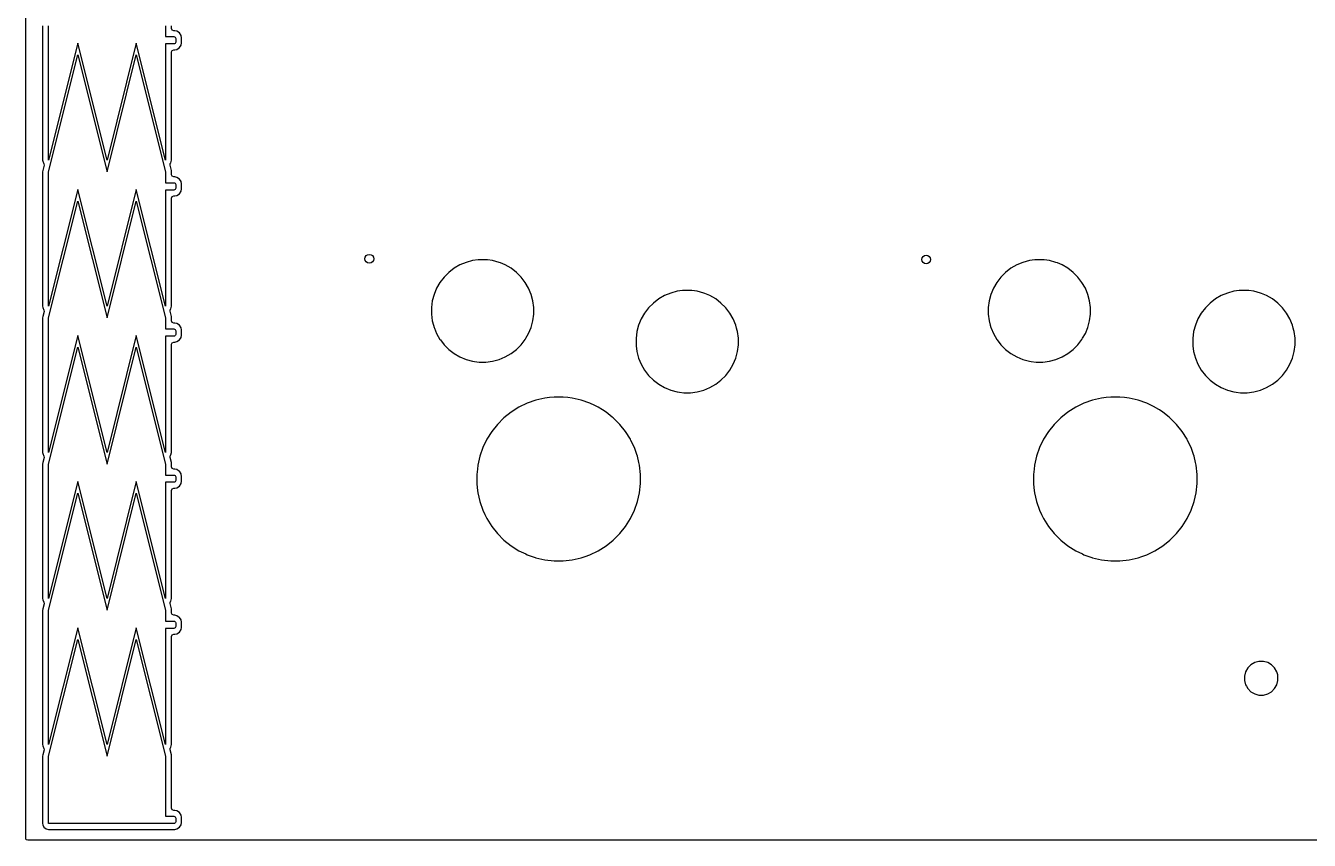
# Model space of a CAD drawing. Extents: x 56.4 to 146.8, y -127.5 to -60.9.
# Drawn here: x 56.36 to 100.28, y -121.26 to -93.39 of the extents above; entities that cross this region are included whole.
import ezdxf

# ---------------------------------------------------------------- set-up
doc = ezdxf.new("R2010")
doc.units = 0
doc.layers.add('BLACK', color=7, linetype='CONTINUOUS')

msp = doc.modelspace()

# ---------------------------------------------------------------- linework, layer by layer
at = {"layer": 'BLACK', "linetype": 'CONTINUOUS'}
for p, q in [((56.359969, -121.190969), (56.359969, -61.589969)), ((56.939469, -93.389969), (56.939469, -93.389974)), ((56.939469, -93.389974), (56.939469, -97.989971)), ((57.144969, -97.989969), (57.144969, -93.389969)), ((61.144969, -93.389969), (61.144969, -93.764969)), ((61.350469, -93.389977), (61.350469, -93.389969)), ((61.350469, -93.490469), (61.350469, -93.389977)), ((61.372143, -93.542795), (61.350469, -93.490469)), ((61.424469, -93.564469), (61.372143, -93.542795)), ((58.144969, -93.989969), (57.144969, -97.989969)), ((59.144969, -97.989969), (58.144969, -93.989969)), ((60.144969, -93.989969), (59.144969, -97.989969)), ((61.144969, -97.989969), (60.144969, -93.989969)), ((61.144969, -93.764969), (61.432469, -93.764969)), ((61.458368, -93.564469), (61.424469, -93.564469)), ((61.432469, -93.764969), (61.456387, -93.769727)), ((61.456387, -93.769727), (61.476663, -93.783275)), ((61.45837, -93.564469), (61.458368, -93.564469)), ((61.535086, -93.579729), (61.45837, -93.564469)), ((61.476663, -93.783275), (61.490211, -93.803551)), ((61.490211, -93.976387), (61.476663, -93.996663)), ((61.490211, -93.803551), (61.494969, -93.827469)), ((61.494969, -93.952469), (61.490211, -93.976387)), ((61.494969, -93.827469), (61.494969, -93.952469)), ((61.622081, -93.637857), (61.535086, -93.579729)), ((61.680209, -93.724852), (61.622081, -93.637857)), ((61.695468, -93.801569), (61.680209, -93.724852)), ((61.680209, -94.055086), (61.695469, -93.97837)), ((61.695469, -93.97837), (61.695468, -93.801569)), ((57.144969, -98.389969), (58.144969, -94.389969)), ((58.144969, -94.389969), (59.144969, -98.389969)), ((59.144969, -98.389969), (60.144969, -94.389969)), ((60.144969, -94.389969), (61.144969, -98.389969)), ((61.432469, -94.014969), (61.144969, -94.014969)), ((61.144969, -94.014969), (61.144969, -97.989969)), ((61.350469, -94.289468), (61.372143, -94.237142)), ((61.350469, -97.989969), (61.350469, -94.289468)), ((61.372143, -94.237142), (61.424469, -94.215468)), ((61.424469, -94.215468), (61.458368, -94.215468)), ((61.456387, -94.010211), (61.432469, -94.014969)), ((61.476663, -93.996663), (61.456387, -94.010211)), ((61.458368, -94.215468), (61.458369, -94.215468)), ((61.458369, -94.215468), (61.535086, -94.200209)), ((61.535086, -94.200209), (61.622081, -94.142081)), ((61.622081, -94.142081), (61.680209, -94.055086)), ((56.939469, -97.989971), (56.943722, -98.031561)), ((56.945604, -98.340134), (56.939469, -98.389969)), ((56.943722, -98.031561), (56.943723, -98.031568)), ((56.943723, -98.031568), (56.984028, -98.119864)), ((56.988501, -98.16854), (56.945604, -98.340132)), ((56.945604, -98.340132), (56.945604, -98.340134)), ((56.984028, -98.119864), (56.988501, -98.16854)), ((61.300135, -98.163337), (61.308472, -98.107318)), ((61.344333, -98.340128), (61.300135, -98.163337)), ((61.308472, -98.107318), (61.314066, -98.099259)), ((61.314066, -98.099259), (61.330118, -98.079132)), ((61.330118, -98.079132), (61.350469, -97.989969)), ((61.350469, -98.389969), (61.344333, -98.340128)), ((56.939469, -98.389969), (56.939469, -98.389974)), ((56.939469, -98.389974), (56.939469, -102.989971)), ((57.144969, -102.989969), (57.144969, -98.389969)), ((61.144969, -98.389969), (61.144969, -98.764969)), ((61.144969, -98.764969), (61.432469, -98.764969)), ((61.350469, -98.389977), (61.350469, -98.389969)), ((61.350469, -98.490469), (61.350469, -98.389977)), ((61.372143, -98.542795), (61.350469, -98.490469)), ((61.424469, -98.564469), (61.372143, -98.542795)), ((61.458368, -98.564469), (61.424469, -98.564469)), ((61.432469, -98.764969), (61.456387, -98.769727)), ((61.456387, -98.769727), (61.476663, -98.783275)), ((61.45837, -98.564469), (61.458368, -98.564469)), ((61.535086, -98.579729), (61.45837, -98.564469)), ((61.476663, -98.783275), (61.490211, -98.803551)), ((61.490211, -98.803551), (61.494969, -98.827469)), ((61.622081, -98.637857), (61.535086, -98.579729)), ((61.680209, -98.724852), (61.622081, -98.637857)), ((61.695468, -98.801569), (61.680209, -98.724852)), ((61.695469, -98.97837), (61.695468, -98.801569)), ((58.144969, -98.989969), (57.144969, -102.989969)), ((59.144969, -102.989969), (58.144969, -98.989969)), ((60.144969, -98.989969), (59.144969, -102.989969)), ((61.144969, -102.989969), (60.144969, -98.989969)), ((61.432469, -99.014969), (61.144969, -99.014969)), ((61.144969, -99.014969), (61.144969, -102.989969)), ((61.350469, -99.289468), (61.372143, -99.237142)), ((61.372143, -99.237142), (61.424469, -99.215468)), ((61.424469, -99.215468), (61.458368, -99.215468)), ((61.456387, -99.010211), (61.432469, -99.014969)), ((61.476663, -98.996663), (61.456387, -99.010211)), ((61.458368, -99.215468), (61.458369, -99.215468)), ((61.458369, -99.215468), (61.535086, -99.200209)), ((61.490211, -98.976387), (61.476663, -98.996663)), ((61.494969, -98.952469), (61.490211, -98.976387)), ((61.494969, -98.827469), (61.494969, -98.952469)), ((61.535086, -99.200209), (61.622081, -99.142081)), ((61.622081, -99.142081), (61.680209, -99.055086)), ((61.680209, -99.055086), (61.695469, -98.97837)), ((57.144969, -103.389969), (58.144969, -99.389969)), ((58.144969, -99.389969), (59.144969, -103.389969)), ((59.144969, -103.389969), (60.144969, -99.389969)), ((60.144969, -99.389969), (61.144969, -103.389969)), ((61.350469, -102.989969), (61.350469, -99.289468)), ((71.65273, -101.42942), (71.431084, -101.48881)), ((71.837293, -101.405122), (71.65273, -101.42942)), ((71.880235, -101.399469), (71.837293, -101.405122)), ((72.109703, -101.399469), (71.880235, -101.399469)), ((72.157119, -101.405711), (72.109703, -101.399469)), ((72.337207, -101.42942), (72.157119, -101.405711)), ((72.558853, -101.48881), (72.337206, -101.42942)), ((72.337206, -101.42942), (72.337207, -101.42942)), ((90.70273, -101.42942), (90.481084, -101.48881)), ((90.887293, -101.405122), (90.70273, -101.42942)), ((90.930235, -101.399469), (90.887293, -101.405122)), ((91.159703, -101.399469), (90.930235, -101.399469)), ((91.207119, -101.405711), (91.159703, -101.399469)), ((91.387207, -101.42942), (91.207119, -101.405711)), ((91.608853, -101.48881), (91.387206, -101.42942)), ((91.387206, -101.42942), (91.387207, -101.42942)), ((70.838303, -101.831054), (70.676054, -101.993303)), ((71.020357, -101.691357), (70.838303, -101.831054)), ((71.219081, -101.576624), (71.020357, -101.691357)), ((71.219083, -101.576623), (71.219081, -101.576624)), ((71.431084, -101.48881), (71.219083, -101.576623)), ((72.558854, -101.48881), (72.558853, -101.48881)), ((72.558856, -101.488811), (72.558854, -101.48881)), ((72.610294, -101.510117), (72.558856, -101.488811)), ((72.770854, -101.576623), (72.610294, -101.510117)), ((72.770856, -101.576624), (72.770854, -101.576623)), ((72.96958, -101.691357), (72.770856, -101.576624)), ((72.969582, -101.691358), (72.96958, -101.691357)), ((73.15163, -101.83105), (72.969581, -101.691358)), ((72.969581, -101.691358), (72.969582, -101.691358)), ((73.313888, -101.993308), (73.15163, -101.83105)), ((89.888303, -101.831054), (89.726054, -101.993303)), ((90.070357, -101.691357), (89.888303, -101.831054)), ((90.269081, -101.576624), (90.070357, -101.691357)), ((90.269083, -101.576623), (90.269081, -101.576624)), ((90.481084, -101.48881), (90.269083, -101.576623)), ((91.608854, -101.48881), (91.608853, -101.48881)), ((91.608856, -101.488811), (91.608854, -101.48881)), ((91.660294, -101.510117), (91.608856, -101.488811)), ((91.820854, -101.576623), (91.660294, -101.510117)), ((91.820856, -101.576624), (91.820854, -101.576623)), ((92.01958, -101.691357), (91.820856, -101.576624)), ((92.019582, -101.691358), (92.01958, -101.691357)), ((92.20163, -101.83105), (92.019581, -101.691358)), ((92.019581, -101.691358), (92.019582, -101.691358)), ((92.363888, -101.993308), (92.20163, -101.83105)), ((70.536357, -102.175357), (70.421624, -102.374081)), ((70.676054, -101.993303), (70.536357, -102.175357)), ((73.45358, -102.175357), (73.313888, -101.993308)), ((73.568313, -102.374081), (73.45358, -102.175357)), ((89.586357, -102.175357), (89.471624, -102.374081)), ((89.726054, -101.993303), (89.586357, -102.175357)), ((92.50358, -102.175357), (92.363888, -101.993308)), ((92.618313, -102.374081), (92.50358, -102.175357)), ((70.33381, -102.586084), (70.27442, -102.80773)), ((70.421623, -102.374083), (70.33381, -102.586084)), ((70.421624, -102.374081), (70.421623, -102.374083)), ((73.656127, -102.586082), (73.568313, -102.374081)), ((73.715517, -102.807731), (73.656127, -102.586082)), ((78.020357, -102.741357), (77.838303, -102.881054)), ((78.219081, -102.626624), (78.020357, -102.741357)), ((78.219083, -102.626623), (78.219081, -102.626624)), ((78.431084, -102.53881), (78.219083, -102.626623)), ((78.65273, -102.47942), (78.431084, -102.53881)), ((78.837293, -102.455122), (78.65273, -102.47942)), ((78.880235, -102.449469), (78.837293, -102.455122)), ((79.109703, -102.449469), (78.880235, -102.449469)), ((79.157119, -102.455711), (79.109703, -102.449469)), ((79.337207, -102.47942), (79.157119, -102.455711)), ((79.558853, -102.53881), (79.337206, -102.47942)), ((79.337206, -102.47942), (79.337207, -102.47942)), ((79.558854, -102.53881), (79.558853, -102.53881)), ((79.558856, -102.538811), (79.558854, -102.53881)), ((79.599021, -102.555448), (79.558856, -102.538811)), ((79.770854, -102.626623), (79.599021, -102.555448)), ((79.770856, -102.626624), (79.770854, -102.626623)), ((79.96958, -102.741357), (79.770856, -102.626624)), ((79.969582, -102.741358), (79.96958, -102.741357)), ((80.15163, -102.88105), (79.969581, -102.741358)), ((79.969581, -102.741358), (79.969582, -102.741358)), ((89.38381, -102.586084), (89.32442, -102.80773)), ((89.471623, -102.374083), (89.38381, -102.586084)), ((89.471624, -102.374081), (89.471623, -102.374083)), ((92.706127, -102.586082), (92.618313, -102.374081)), ((92.765517, -102.807731), (92.706127, -102.586082)), ((97.070357, -102.741357), (96.888303, -102.881054)), ((97.269081, -102.626624), (97.070357, -102.741357)), ((97.269083, -102.626623), (97.269081, -102.626624)), ((97.481084, -102.53881), (97.269083, -102.626623)), ((97.70273, -102.47942), (97.481084, -102.53881)), ((97.887293, -102.455122), (97.70273, -102.47942)), ((97.930235, -102.449469), (97.887293, -102.455122)), ((98.159703, -102.449469), (97.930235, -102.449469)), ((98.207119, -102.455711), (98.159703, -102.449469)), ((98.387207, -102.47942), (98.207119, -102.455711)), ((98.608853, -102.53881), (98.387206, -102.47942)), ((98.387206, -102.47942), (98.387207, -102.47942)), ((98.608854, -102.53881), (98.608853, -102.53881)), ((98.608856, -102.538811), (98.608854, -102.53881)), ((98.649021, -102.555448), (98.608856, -102.538811)), ((98.820854, -102.626623), (98.649021, -102.555448)), ((98.820856, -102.626624), (98.820854, -102.626623)), ((99.01958, -102.741357), (98.820856, -102.626624)), ((99.019582, -102.741358), (99.01958, -102.741357)), ((99.20163, -102.88105), (99.019581, -102.741358)), ((99.019581, -102.741358), (99.019582, -102.741358)), ((56.939469, -102.989971), (56.943722, -103.031561)), ((56.943722, -103.031561), (56.943723, -103.031568)), ((56.943723, -103.031568), (56.984028, -103.119864)), ((56.988501, -103.16854), (56.945604, -103.340132)), ((56.984028, -103.119864), (56.988501, -103.16854)), ((61.300135, -103.163337), (61.308472, -103.107318)), ((61.344333, -103.340128), (61.300135, -103.163337)), ((61.308472, -103.107318), (61.314066, -103.099259)), ((61.314066, -103.099259), (61.330118, -103.079132)), ((61.330118, -103.079132), (61.340137, -103.035236)), ((61.340137, -103.035236), (61.350469, -102.989969)), ((70.27442, -102.80773), (70.244469, -103.035236)), ((70.244469, -103.035236), (70.244469, -103.264701)), ((73.745469, -103.035235), (73.715517, -102.807731)), ((73.745469, -103.264703), (73.745469, -103.035235)), ((77.676054, -103.043303), (77.536357, -103.225357)), ((77.838303, -102.881054), (77.676054, -103.043303)), ((80.305816, -103.035236), (80.15163, -102.88105)), ((80.313888, -103.043308), (80.305816, -103.035236)), ((80.45358, -103.225357), (80.313888, -103.043308)), ((89.32442, -102.80773), (89.294469, -103.035236)), ((89.294469, -103.035236), (89.294469, -103.264701)), ((92.795469, -103.035235), (92.765517, -102.807731)), ((92.795469, -103.264703), (92.795469, -103.035235)), ((96.726054, -103.043303), (96.586357, -103.225357)), ((96.888303, -102.881054), (96.726054, -103.043303)), ((99.363888, -103.043308), (99.20163, -102.88105)), ((99.50358, -103.225357), (99.363888, -103.043308)), ((56.945604, -103.340134), (56.939469, -103.389969)), ((56.939469, -103.389969), (56.939469, -103.389974)), ((56.939469, -103.389974), (56.939469, -107.989971)), ((56.945604, -103.340132), (56.945604, -103.340134)), ((57.144969, -107.989969), (57.144969, -103.389969)), ((61.144969, -103.389969), (61.144969, -103.764969)), ((61.350469, -103.389969), (61.344333, -103.340128)), ((61.350469, -103.389977), (61.350469, -103.389969)), ((61.350469, -103.490469), (61.350469, -103.389977)), ((61.372143, -103.542795), (61.350469, -103.490469)), ((61.424469, -103.564469), (61.372143, -103.542795)), ((61.458368, -103.564469), (61.424469, -103.564469)), ((61.45837, -103.564469), (61.458368, -103.564469)), ((61.535086, -103.579729), (61.45837, -103.564469)), ((61.622081, -103.637857), (61.535086, -103.579729)), ((61.680209, -103.724852), (61.622081, -103.637857)), ((70.244469, -103.264701), (70.27442, -103.492207)), ((70.27442, -103.492207), (70.312972, -103.636084)), ((70.312972, -103.636084), (70.333811, -103.713856)), ((73.656127, -103.713856), (73.715517, -103.492207)), ((73.715517, -103.492207), (73.745469, -103.264703)), ((77.33381, -103.636084), (77.27442, -103.85773)), ((77.421623, -103.424083), (77.33381, -103.636084)), ((77.421624, -103.424081), (77.421623, -103.424083)), ((77.536357, -103.225357), (77.421624, -103.424081)), ((80.568313, -103.424081), (80.45358, -103.225357)), ((80.656127, -103.636082), (80.568313, -103.424081)), ((80.683975, -103.740015), (80.656127, -103.636082)), ((89.294469, -103.264701), (89.32442, -103.492207)), ((89.32442, -103.492207), (89.362972, -103.636084)), ((89.362972, -103.636084), (89.383811, -103.713856)), ((92.706127, -103.713856), (92.765517, -103.492207)), ((92.765517, -103.492207), (92.795469, -103.264703)), ((96.38381, -103.636084), (96.32442, -103.85773)), ((96.471623, -103.424083), (96.38381, -103.636084)), ((96.471624, -103.424081), (96.471623, -103.424083)), ((96.586357, -103.225357), (96.471624, -103.424081)), ((99.618313, -103.424081), (99.50358, -103.225357)), ((99.706127, -103.636082), (99.618313, -103.424081)), ((99.733975, -103.740015), (99.706127, -103.636082)), ((58.144969, -103.989969), (57.144969, -107.989969)), ((59.144969, -107.989969), (58.144969, -103.989969)), ((60.144969, -103.989969), (59.144969, -107.989969)), ((61.144969, -107.989969), (60.144969, -103.989969)), ((61.144969, -103.764969), (61.432469, -103.764969)), ((61.432469, -104.014969), (61.144969, -104.014969)), ((61.144969, -104.014969), (61.144969, -107.989969)), ((61.432469, -103.764969), (61.456387, -103.769727)), ((61.456387, -104.010211), (61.432469, -104.014969)), ((61.456387, -103.769727), (61.476663, -103.783275)), ((61.476663, -103.996663), (61.456387, -104.010211)), ((61.476663, -103.783275), (61.490211, -103.803551)), ((61.490211, -103.976387), (61.476663, -103.996663)), ((61.490211, -103.803551), (61.494969, -103.827469)), ((61.494969, -103.952469), (61.490211, -103.976387)), ((61.494969, -103.827469), (61.494969, -103.952469)), ((61.622081, -104.142081), (61.680209, -104.055086)), ((61.695468, -103.801569), (61.680209, -103.724852)), ((61.680209, -104.055086), (61.695469, -103.97837)), ((61.695469, -103.97837), (61.695468, -103.801569)), ((70.333811, -103.713856), (70.344647, -103.740016)), ((70.344647, -103.740016), (70.421623, -103.925854)), ((70.421623, -103.925854), (70.421624, -103.925856)), ((70.421624, -103.925856), (70.536357, -104.12458)), ((73.45358, -104.124581), (73.476296, -104.085235)), ((73.476296, -104.085235), (73.568313, -103.925857)), ((73.568313, -103.925857), (73.656127, -103.713856)), ((77.258538, -103.97837), (77.244469, -104.085235)), ((77.244469, -104.085235), (77.244469, -104.314703)), ((77.27442, -103.85773), (77.258538, -103.97837)), ((80.704825, -103.817829), (80.683975, -103.740015)), ((80.715517, -103.857731), (80.704825, -103.817829)), ((80.745469, -104.085235), (80.715517, -103.857731)), ((80.745469, -104.314703), (80.745469, -104.085235)), ((89.383811, -103.713856), (89.394647, -103.740016)), ((89.394647, -103.740016), (89.471623, -103.925854)), ((89.471623, -103.925854), (89.471624, -103.925856)), ((89.471624, -103.925856), (89.586357, -104.12458)), ((92.50358, -104.124581), (92.526296, -104.085235)), ((92.526296, -104.085235), (92.618313, -103.925857)), ((92.618313, -103.925857), (92.706127, -103.713856)), ((96.308538, -103.97837), (96.294469, -104.085235)), ((96.294469, -104.085235), (96.294469, -104.314703)), ((96.32442, -103.85773), (96.308538, -103.97837)), ((99.754825, -103.817829), (99.733975, -103.740015)), ((99.765517, -103.857731), (99.754825, -103.817829)), ((99.795469, -104.085235), (99.765517, -103.857731)), ((99.795469, -104.199969), (99.795469, -104.085235)), ((57.144969, -108.389969), (58.144969, -104.389969)), ((58.144969, -104.389969), (59.144969, -108.389969)), ((59.144969, -108.389969), (60.144969, -104.389969)), ((60.144969, -104.389969), (61.144969, -108.389969)), ((61.350469, -104.289468), (61.372143, -104.237142)), ((61.350469, -107.989969), (61.350469, -104.289468)), ((61.372143, -104.237142), (61.424469, -104.215468)), ((61.424469, -104.215468), (61.458368, -104.215468)), ((61.458368, -104.215468), (61.458369, -104.215468)), ((61.458369, -104.215468), (61.535086, -104.200209)), ((61.535086, -104.200209), (61.622081, -104.142081)), ((70.536357, -104.12458), (70.549786, -104.142081)), ((70.549786, -104.142081), (70.67605, -104.30663)), ((70.67605, -104.30663), (70.838308, -104.468888)), ((70.838308, -104.468888), (71.020357, -104.60858)), ((72.969581, -104.60858), (73.15163, -104.468888)), ((73.15163, -104.468888), (73.313888, -104.30663)), ((73.313888, -104.30663), (73.45358, -104.124581)), ((77.244469, -104.314703), (77.248119, -104.342426)), ((77.248119, -104.342426), (77.27442, -104.542207)), ((80.715517, -104.542207), (80.745469, -104.314703)), ((89.586357, -104.12458), (89.599786, -104.142081)), ((89.599786, -104.142081), (89.72605, -104.30663)), ((89.72605, -104.30663), (89.888308, -104.468888)), ((89.888308, -104.468888), (90.070357, -104.60858)), ((92.019581, -104.60858), (92.20163, -104.468888)), ((92.20163, -104.468888), (92.363888, -104.30663)), ((92.363888, -104.30663), (92.50358, -104.124581)), ((96.294469, -104.314703), (96.298119, -104.342426)), ((96.298119, -104.342426), (96.32442, -104.542207)), ((99.765517, -104.542207), (99.795469, -104.314703)), ((99.795469, -104.314703), (99.795469, -104.199969)), ((71.020357, -104.60858), (71.219081, -104.723313)), ((71.219081, -104.723313), (71.431082, -104.811127)), ((71.431082, -104.811127), (71.652731, -104.870517)), ((71.652731, -104.870517), (71.65273, -104.870517)), ((71.65273, -104.870517), (71.71579, -104.878819)), ((71.71579, -104.878819), (71.880235, -104.900469)), ((71.880235, -104.900469), (71.880237, -104.900469)), ((71.880237, -104.900469), (72.109701, -104.900469)), ((72.109701, -104.900469), (72.109703, -104.900469)), ((72.109703, -104.900469), (72.337207, -104.870517)), ((72.337207, -104.870517), (72.558856, -104.811127)), ((72.558856, -104.811127), (72.770857, -104.723313)), ((72.770857, -104.723313), (72.969581, -104.60858)), ((77.27442, -104.542207), (77.33381, -104.763853)), ((77.33381, -104.763853), (77.421623, -104.975854)), ((80.568313, -104.975857), (80.656127, -104.763856)), ((80.656127, -104.763856), (80.715517, -104.542207)), ((90.070357, -104.60858), (90.269081, -104.723313)), ((90.269081, -104.723313), (90.481082, -104.811127)), ((90.481082, -104.811127), (90.702731, -104.870517)), ((90.702731, -104.870517), (90.70273, -104.870517)), ((90.70273, -104.870517), (90.76579, -104.878819)), ((90.76579, -104.878819), (90.930235, -104.900469)), ((90.930235, -104.900469), (90.930237, -104.900469)), ((90.930237, -104.900469), (91.159701, -104.900469)), ((91.159701, -104.900469), (91.159703, -104.900469)), ((91.159703, -104.900469), (91.387207, -104.870517)), ((91.387207, -104.870517), (91.608856, -104.811127)), ((91.608856, -104.811127), (91.820857, -104.723313)), ((91.820857, -104.723313), (92.019581, -104.60858)), ((96.32442, -104.542207), (96.38381, -104.763853)), ((96.38381, -104.763853), (96.471623, -104.975854)), ((99.618313, -104.975857), (99.706127, -104.763856)), ((99.706127, -104.763856), (99.765517, -104.542207)), ((77.421623, -104.975854), (77.421624, -104.975856)), ((77.421624, -104.975856), (77.421625, -104.975857)), ((77.421625, -104.975857), (77.536358, -105.174581)), ((77.536358, -105.174581), (77.67605, -105.35663)), ((77.67605, -105.35663), (77.838308, -105.518888)), ((80.15163, -105.518888), (80.313888, -105.35663)), ((80.313888, -105.35663), (80.45358, -105.174581)), ((80.45358, -105.174581), (80.568313, -104.975857)), ((96.471623, -104.975854), (96.471624, -104.975856)), ((96.471624, -104.975856), (96.471625, -104.975857)), ((96.471625, -104.975857), (96.586358, -105.174581)), ((96.586358, -105.174581), (96.72605, -105.35663)), ((96.72605, -105.35663), (96.888308, -105.518888)), ((99.20163, -105.518888), (99.363888, -105.35663)), ((99.363888, -105.35663), (99.50358, -105.174581)), ((99.50358, -105.174581), (99.618313, -104.975857)), ((77.838308, -105.518888), (78.020357, -105.65858)), ((78.020357, -105.65858), (78.219081, -105.773313)), ((78.219081, -105.773313), (78.431082, -105.861127)), ((79.558856, -105.861127), (79.770857, -105.773313)), ((79.770857, -105.773313), (79.969581, -105.65858)), ((79.969581, -105.65858), (80.15163, -105.518888)), ((96.888308, -105.518888), (97.070357, -105.65858)), ((97.070357, -105.65858), (97.269081, -105.773313)), ((97.269081, -105.773313), (97.481082, -105.861127)), ((98.608856, -105.861127), (98.820857, -105.773313)), ((98.820857, -105.773313), (99.019581, -105.65858)), ((99.019581, -105.65858), (99.20163, -105.518888)), ((73.818455, -106.204684), (73.521581, -106.308563)), ((73.818477, -106.204677), (73.818455, -106.204684)), ((74.125124, -106.134687), (73.818477, -106.204677)), ((74.125125, -106.134687), (74.125124, -106.134687)), ((74.281412, -106.117078), (74.125125, -106.134687)), ((74.437696, -106.099469), (74.281412, -106.117078)), ((74.752242, -106.099469), (74.437696, -106.099469)), ((74.908525, -106.117078), (74.752242, -106.099469)), ((75.064813, -106.134687), (74.908525, -106.117078)), ((75.37146, -106.204677), (75.064813, -106.134687)), ((75.371482, -106.204684), (75.37146, -106.204677)), ((75.668356, -106.308563), (75.371482, -106.204684)), ((78.431082, -105.861127), (78.652731, -105.920517)), ((78.652731, -105.920517), (78.65273, -105.920517)), ((78.65273, -105.920517), (78.728565, -105.930501)), ((78.728565, -105.930501), (78.880235, -105.950469)), ((78.880235, -105.950469), (78.880237, -105.950469)), ((78.880237, -105.950469), (79.109701, -105.950469)), ((79.109701, -105.950469), (79.109703, -105.950469)), ((79.109703, -105.950469), (79.337207, -105.920517)), ((79.337207, -105.920517), (79.558856, -105.861127)), ((92.868455, -106.204684), (92.571581, -106.308563)), ((92.868477, -106.204677), (92.868455, -106.204684)), ((93.175124, -106.134687), (92.868477, -106.204677)), ((93.175125, -106.134687), (93.175124, -106.134687)), ((93.331412, -106.117078), (93.175125, -106.134687)), ((93.487696, -106.099469), (93.331412, -106.117078)), ((93.802242, -106.099469), (93.487696, -106.099469)), ((93.958525, -106.117078), (93.802242, -106.099469)), ((94.114813, -106.134687), (93.958525, -106.117078)), ((94.42146, -106.204677), (94.114813, -106.134687)), ((94.421482, -106.204684), (94.42146, -106.204677)), ((94.718356, -106.308563), (94.421482, -106.204684)), ((97.481082, -105.861127), (97.702731, -105.920517)), ((97.702731, -105.920517), (97.70273, -105.920517)), ((97.70273, -105.920517), (97.778565, -105.930501)), ((97.778565, -105.930501), (97.930235, -105.950469)), ((97.930235, -105.950469), (97.930237, -105.950469)), ((97.930237, -105.950469), (98.159701, -105.950469)), ((98.159701, -105.950469), (98.159703, -105.950469)), ((98.159703, -105.950469), (98.387207, -105.920517)), ((98.387207, -105.920517), (98.608856, -105.861127)), ((72.971845, -106.612392), (72.725925, -106.808507)), ((73.238181, -106.445042), (72.971845, -106.612392)), ((73.521581, -106.308563), (73.238181, -106.445042)), ((75.836358, -106.389469), (75.668356, -106.308563)), ((75.951758, -106.445043), (75.836358, -106.389469)), ((76.102034, -106.539468), (75.951758, -106.445043)), ((76.218092, -106.612392), (76.102034, -106.539468)), ((76.431307, -106.782426), (76.218092, -106.612392)), ((92.021845, -106.612392), (91.775925, -106.808507)), ((92.288181, -106.445042), (92.021845, -106.612392)), ((92.571581, -106.308563), (92.288181, -106.445042)), ((94.886358, -106.389469), (94.718356, -106.308563)), ((95.001758, -106.445043), (94.886358, -106.389469)), ((95.009647, -106.45), (95.001758, -106.445043)), ((95.152034, -106.539468), (95.009647, -106.45)), ((95.268092, -106.612392), (95.152034, -106.539468)), ((95.481307, -106.782426), (95.268092, -106.612392)), ((72.503507, -107.030925), (72.307392, -107.276845)), ((72.725925, -106.808507), (72.503507, -107.030925)), ((76.464013, -106.808508), (76.431307, -106.782426)), ((76.68643, -107.030925), (76.464013, -106.808508)), ((76.882546, -107.276846), (76.68643, -107.030925)), ((91.553507, -107.030925), (91.357392, -107.276845)), ((91.775925, -106.808507), (91.553507, -107.030925)), ((95.514013, -106.808508), (95.481307, -106.782426)), ((95.73643, -107.030925), (95.514013, -106.808508)), ((95.932546, -107.276846), (95.73643, -107.030925)), ((72.140042, -107.543181), (72.003563, -107.826581)), ((72.307392, -107.276845), (72.140042, -107.543181)), ((77.049895, -107.54318), (76.882546, -107.276846)), ((77.068659, -107.582144), (77.049895, -107.54318)), ((77.186374, -107.826581), (77.068659, -107.582144)), ((91.190042, -107.543181), (91.053563, -107.826581)), ((91.357392, -107.276845), (91.190042, -107.543181)), ((96.099895, -107.54318), (95.932546, -107.276846)), ((96.118659, -107.582144), (96.099895, -107.54318)), ((96.236374, -107.826581), (96.118659, -107.582144)), ((56.939469, -107.989971), (56.943722, -108.031561)), ((56.943722, -108.031561), (56.943723, -108.031568)), ((56.943723, -108.031568), (56.984028, -108.119864)), ((61.330118, -108.079132), (61.350469, -107.989969)), ((72.003563, -107.826581), (71.899684, -108.123455)), ((77.269149, -108.063143), (77.186374, -107.826581)), ((91.053563, -107.826581), (90.949684, -108.123455)), ((96.319149, -108.063143), (96.236374, -107.826581)), ((56.945604, -108.340134), (56.939469, -108.389969)), ((56.939469, -108.389969), (56.939469, -108.389974)), ((56.939469, -108.389974), (56.939469, -112.989971)), ((56.988501, -108.16854), (56.945604, -108.340132)), ((56.945604, -108.340132), (56.945604, -108.340134)), ((56.984028, -108.119864), (56.988501, -108.16854)), ((57.144969, -112.989969), (57.144969, -108.389969)), ((61.144969, -108.389969), (61.144969, -108.764969)), ((61.300135, -108.163337), (61.308472, -108.107318)), ((61.344333, -108.340128), (61.300135, -108.163337)), ((61.308472, -108.107318), (61.314066, -108.099259)), ((61.314066, -108.099259), (61.330118, -108.079132)), ((61.350469, -108.389969), (61.344333, -108.340128)), ((61.350469, -108.389977), (61.350469, -108.389969)), ((61.350469, -108.490469), (61.350469, -108.389977)), ((71.829687, -108.430125), (71.81455, -108.564469)), ((71.899677, -108.123477), (71.829687, -108.430124)), ((71.829687, -108.430124), (71.829687, -108.430125)), ((71.899684, -108.123455), (71.899677, -108.123477)), ((77.290258, -108.123469), (77.269149, -108.063143)), ((77.290259, -108.123475), (77.290258, -108.123469)), ((77.29026, -108.123477), (77.290259, -108.123475)), ((77.337887, -108.332144), (77.29026, -108.123477)), ((77.360251, -108.430129), (77.337887, -108.332144)), ((77.395469, -108.742696), (77.360251, -108.430129)), ((90.879687, -108.430125), (90.86455, -108.564469)), ((90.949677, -108.123477), (90.879687, -108.430124)), ((90.879687, -108.430124), (90.879687, -108.430125)), ((90.949684, -108.123455), (90.949677, -108.123477)), ((96.340258, -108.123469), (96.319149, -108.063143)), ((96.340259, -108.123475), (96.340258, -108.123469)), ((96.34026, -108.123477), (96.340259, -108.123475)), ((96.387887, -108.332144), (96.34026, -108.123477)), ((96.410251, -108.430129), (96.387887, -108.332144)), ((96.445469, -108.742696), (96.410251, -108.430129)), ((61.144969, -108.764969), (61.432469, -108.764969)), ((61.372143, -108.542795), (61.350469, -108.490469)), ((61.424469, -108.564469), (61.372143, -108.542795)), ((61.458368, -108.564469), (61.424469, -108.564469)), ((61.432469, -108.764969), (61.456387, -108.769727)), ((61.456387, -108.769727), (61.476663, -108.783275)), ((61.45837, -108.564469), (61.458368, -108.564469)), ((61.535086, -108.579729), (61.45837, -108.564469)), ((61.476663, -108.783275), (61.490211, -108.803551)), ((61.490211, -108.803551), (61.494969, -108.827469)), ((61.494969, -108.827469), (61.494969, -108.952469)), ((61.592153, -108.61786), (61.535086, -108.579729)), ((61.622081, -108.637857), (61.592153, -108.61786)), ((61.680209, -108.724852), (61.622081, -108.637857)), ((61.683758, -108.742696), (61.680209, -108.724852)), ((61.695468, -108.801569), (61.683758, -108.742696)), ((61.695469, -108.97837), (61.695468, -108.801569)), ((71.81455, -108.564469), (71.794469, -108.742696)), ((71.794469, -108.742696), (71.794469, -109.057242)), ((77.395469, -109.057242), (77.395469, -108.742696)), ((90.86455, -108.564469), (90.844469, -108.742696)), ((90.844469, -108.742696), (90.844469, -109.057242)), ((96.445469, -109.057242), (96.445469, -108.742696)), ((58.144969, -108.989969), (57.144969, -112.989969)), ((59.144969, -112.989969), (58.144969, -108.989969)), ((60.144969, -108.989969), (59.144969, -112.989969)), ((61.144969, -112.989969), (60.144969, -108.989969)), ((61.432469, -109.014969), (61.144969, -109.014969)), ((61.144969, -109.014969), (61.144969, -112.989969)), ((61.350469, -109.289468), (61.372143, -109.237142)), ((61.350469, -112.989969), (61.350469, -109.289468)), ((61.372143, -109.237142), (61.424469, -109.215468)), ((61.424469, -109.215468), (61.458368, -109.215468)), ((61.456387, -109.010211), (61.432469, -109.014969)), ((61.476663, -108.996663), (61.456387, -109.010211)), ((61.458368, -109.215468), (61.458369, -109.215468)), ((61.458369, -109.215468), (61.535086, -109.200209)), ((61.490211, -108.976387), (61.476663, -108.996663)), ((61.494969, -108.952469), (61.490211, -108.976387)), ((61.535086, -109.200209), (61.622081, -109.142081)), ((61.622081, -109.142081), (61.680209, -109.055086)), ((61.680209, -109.055086), (61.695469, -108.97837)), ((71.794469, -109.057242), (71.810578, -109.200209)), ((71.810578, -109.200209), (71.829687, -109.369812)), ((77.360251, -109.369809), (77.395469, -109.057242)), ((90.844469, -109.057242), (90.860578, -109.200209)), ((90.860578, -109.200209), (90.879687, -109.369812)), ((96.410251, -109.369809), (96.445469, -109.057242)), ((57.144969, -113.389969), (58.144969, -109.389969)), ((58.144969, -109.389969), (59.144969, -113.389969)), ((59.144969, -113.389969), (60.144969, -109.389969)), ((60.144969, -109.389969), (61.144969, -113.389969)), ((71.829687, -109.369812), (71.829687, -109.369813)), ((71.829687, -109.369813), (71.899677, -109.67646)), ((71.899677, -109.67646), (71.899684, -109.676482)), ((71.899684, -109.676482), (72.003563, -109.973356)), ((77.186374, -109.973356), (77.290253, -109.676482)), ((77.290253, -109.676482), (77.290258, -109.676469)), ((77.290258, -109.676469), (77.360251, -109.369809)), ((90.879687, -109.369812), (90.879687, -109.369813)), ((90.879687, -109.369813), (90.949677, -109.67646)), ((90.949677, -109.67646), (90.949684, -109.676482)), ((90.949684, -109.676482), (91.053563, -109.973356)), ((96.236374, -109.973356), (96.340253, -109.676482)), ((96.340253, -109.676482), (96.340258, -109.676469)), ((96.340258, -109.676469), (96.410251, -109.369809)), ((72.003563, -109.973356), (72.072542, -110.116591)), ((72.072542, -110.116591), (72.140043, -110.256758)), ((77.049895, -110.256758), (77.186371, -109.973363)), ((77.186371, -109.97336), (77.186374, -109.973356)), ((77.186371, -109.973363), (77.186371, -109.97336)), ((91.053563, -109.973356), (91.122542, -110.116591)), ((91.122542, -110.116591), (91.190043, -110.256758)), ((96.099895, -110.256758), (96.236371, -109.973363)), ((96.236371, -109.97336), (96.236374, -109.973356)), ((96.236371, -109.973363), (96.236371, -109.97336)), ((72.140043, -110.256758), (72.307392, -110.523092)), ((72.307392, -110.523092), (72.503508, -110.769013)), ((76.68643, -110.769013), (76.882546, -110.523092)), ((76.882546, -110.523092), (77.049895, -110.256758)), ((91.190043, -110.256758), (91.357392, -110.523092)), ((91.357392, -110.523092), (91.553508, -110.769013)), ((95.73643, -110.769013), (95.932546, -110.523092)), ((95.932546, -110.523092), (96.099895, -110.256758)), ((72.503508, -110.769013), (72.725925, -110.99143)), ((72.725925, -110.99143), (72.971846, -111.187546)), ((76.218092, -111.187546), (76.464013, -110.99143)), ((76.464013, -110.99143), (76.68643, -110.769013)), ((91.553508, -110.769013), (91.775925, -110.99143)), ((91.775925, -110.99143), (92.021846, -111.187546)), ((95.268092, -111.187546), (95.514013, -110.99143)), ((95.514013, -110.99143), (95.73643, -110.769013)), ((72.971846, -111.187546), (73.23818, -111.354895)), ((73.23818, -111.354895), (73.46867, -111.465893)), ((73.46867, -111.465893), (73.521581, -111.491374)), ((73.521581, -111.491374), (73.788457, -111.584756)), ((75.371469, -111.595258), (75.505178, -111.548471)), ((75.505178, -111.548471), (75.668356, -111.491374)), ((75.668356, -111.491374), (75.66836, -111.491371)), ((75.66836, -111.491371), (75.668363, -111.491371)), ((75.668363, -111.491371), (75.951758, -111.354895)), ((75.951758, -111.354895), (76.218092, -111.187546)), ((92.021846, -111.187546), (92.28818, -111.354895)), ((92.28818, -111.354895), (92.51867, -111.465893)), ((92.51867, -111.465893), (92.571581, -111.491374)), ((92.571581, -111.491374), (92.838457, -111.584756)), ((94.421469, -111.595258), (94.555178, -111.548471)), ((94.555178, -111.548471), (94.718356, -111.491374)), ((94.718356, -111.491374), (94.71836, -111.491371)), ((94.71836, -111.491371), (94.718363, -111.491371)), ((94.718363, -111.491371), (95.001758, -111.354895)), ((95.001758, -111.354895), (95.268092, -111.187546)), ((73.788457, -111.584756), (73.818469, -111.595258)), ((73.818469, -111.595258), (73.818475, -111.595259)), ((73.818475, -111.595259), (73.818477, -111.59526)), ((73.818477, -111.59526), (74.125124, -111.66525)), ((74.125124, -111.66525), (74.125125, -111.66525)), ((74.125125, -111.66525), (74.125129, -111.665251)), ((74.125129, -111.665251), (74.437696, -111.700469)), ((74.437696, -111.700469), (74.4377, -111.700469)), ((74.4377, -111.700469), (74.752238, -111.700469)), ((74.752238, -111.700469), (74.752242, -111.700469)), ((74.752242, -111.700469), (75.064809, -111.665251)), ((75.064809, -111.665251), (75.371469, -111.595258)), ((92.838457, -111.584756), (92.868469, -111.595258)), ((92.868469, -111.595258), (92.868475, -111.595259)), ((92.868475, -111.595259), (92.868477, -111.59526)), ((92.868477, -111.59526), (93.175124, -111.66525)), ((93.175124, -111.66525), (93.175125, -111.66525)), ((93.175125, -111.66525), (93.175129, -111.665251)), ((93.175129, -111.665251), (93.487696, -111.700469)), ((93.487696, -111.700469), (93.4877, -111.700469)), ((93.4877, -111.700469), (93.802238, -111.700469)), ((93.802238, -111.700469), (93.802242, -111.700469)), ((93.802242, -111.700469), (94.114809, -111.665251)), ((94.114809, -111.665251), (94.421469, -111.595258)), ((56.939469, -112.989971), (56.943722, -113.031561)), ((56.943722, -113.031561), (56.943723, -113.031568)), ((56.943723, -113.031568), (56.984028, -113.119864)), ((56.988501, -113.16854), (56.945604, -113.340132)), ((56.984028, -113.119864), (56.988501, -113.16854)), ((61.300135, -113.163337), (61.308472, -113.107318)), ((61.344333, -113.340128), (61.300135, -113.163337)), ((61.308472, -113.107318), (61.314066, -113.099259)), ((61.314066, -113.099259), (61.330118, -113.079132)), ((61.330118, -113.079132), (61.350469, -112.989969)), ((56.942831, -113.362656), (56.939469, -113.389969)), ((56.939469, -113.389969), (56.939469, -113.389974)), ((56.939469, -113.389974), (56.939469, -117.989971)), ((56.945604, -113.340132), (56.942831, -113.362656)), ((57.144969, -117.989969), (57.144969, -113.389969)), ((61.144969, -113.389969), (61.144969, -113.764969)), ((61.350469, -113.389969), (61.344333, -113.340128)), ((61.350469, -113.389977), (61.350469, -113.389969)), ((61.350469, -113.490469), (61.350469, -113.389977)), ((61.372143, -113.542795), (61.350469, -113.490469)), ((61.424469, -113.564469), (61.372143, -113.542795)), ((61.458368, -113.564469), (61.424469, -113.564469)), ((61.45837, -113.564469), (61.458368, -113.564469)), ((61.535086, -113.579729), (61.45837, -113.564469)), ((61.617546, -113.634827), (61.535086, -113.579729)), ((61.622081, -113.637857), (61.617546, -113.634827)), ((61.680209, -113.724852), (61.622081, -113.637857)), ((61.695468, -113.801569), (61.680209, -113.724852)), ((58.144969, -113.989969), (57.144969, -117.989969)), ((59.144969, -117.989969), (58.144969, -113.989969)), ((60.144969, -113.989969), (59.144969, -117.989969)), ((61.144969, -117.989969), (60.144969, -113.989969)), ((61.144969, -113.764969), (61.432469, -113.764969)), ((61.432469, -114.014969), (61.144969, -114.014969)), ((61.144969, -114.014969), (61.144969, -117.989969)), ((61.432469, -113.764969), (61.456387, -113.769727)), ((61.456387, -114.010211), (61.432469, -114.014969)), ((61.456387, -113.769727), (61.476663, -113.783275)), ((61.476663, -113.996663), (61.456387, -114.010211)), ((61.476663, -113.783275), (61.490211, -113.803551)), ((61.490211, -113.976387), (61.476663, -113.996663)), ((61.490211, -113.803551), (61.494969, -113.827469)), ((61.494969, -113.952469), (61.490211, -113.976387)), ((61.494969, -113.827469), (61.494969, -113.952469)), ((61.535086, -114.200209), (61.622081, -114.142081)), ((61.622081, -114.142081), (61.680209, -114.055086)), ((61.680209, -114.055086), (61.695469, -113.97837)), ((61.695469, -113.97837), (61.695468, -113.801569)), ((57.144969, -118.389969), (58.144969, -114.389969)), ((58.144969, -114.389969), (59.144969, -118.389969)), ((59.144969, -118.389969), (60.144969, -114.389969)), ((60.144969, -114.389969), (61.144969, -118.389969)), ((61.350469, -114.289468), (61.372143, -114.237142)), ((61.350469, -115.6442), (61.350469, -114.289468)), ((61.372143, -114.237142), (61.424469, -114.215468)), ((61.424469, -114.215468), (61.458368, -114.215468)), ((61.458368, -114.215468), (61.458369, -114.215468)), ((61.458369, -114.215468), (61.535086, -114.200209)), ((98.098686, -115.497838), (98.059469, -115.6442)), ((98.09869, -115.497829), (98.098686, -115.497838)), ((98.174452, -115.366606), (98.09869, -115.497829)), ((98.281606, -115.259452), (98.174452, -115.366606)), ((98.412829, -115.18369), (98.281606, -115.259452)), ((98.412838, -115.183686), (98.412829, -115.18369)), ((98.559201, -115.144469), (98.412838, -115.183686)), ((98.559203, -115.144469), (98.559201, -115.144469)), ((98.710735, -115.144469), (98.559203, -115.144469)), ((98.710737, -115.144469), (98.710735, -115.144469)), ((98.857099, -115.183686), (98.710737, -115.144469)), ((98.857108, -115.18369), (98.857099, -115.183686)), ((98.988331, -115.259452), (98.857108, -115.18369)), ((98.988334, -115.259454), (98.988331, -115.259452)), ((99.095484, -115.366604), (98.988334, -115.259454)), ((99.17125, -115.497834), (99.095484, -115.366604)), ((99.199298, -115.602514), (99.17125, -115.497834)), ((61.350469, -117.734409), (61.350469, -115.6442)), ((98.059469, -115.6442), (98.059469, -115.795737)), ((98.059469, -115.795737), (98.098686, -115.942099)), ((98.098686, -115.942099), (98.09869, -115.942108)), ((98.09869, -115.942108), (98.127262, -115.991596)), ((99.095484, -116.073334), (99.17125, -115.942104)), ((99.17125, -115.942104), (99.210468, -115.795737)), ((99.210468, -115.6442), (99.199298, -115.602514)), ((99.210469, -115.644201), (99.210468, -115.6442)), ((99.210468, -115.795737), (99.210469, -115.795737)), ((99.210469, -115.744969), (99.210469, -115.644201)), ((99.210469, -115.795737), (99.210469, -115.744969)), ((98.127262, -115.991596), (98.174454, -116.073334)), ((98.174454, -116.073334), (98.281604, -116.180484)), ((98.281604, -116.180484), (98.412834, -116.25625)), ((98.412834, -116.25625), (98.5592, -116.295468)), ((98.5592, -116.295468), (98.559201, -116.295469)), ((98.559201, -116.295469), (98.559203, -116.295469)), ((98.559203, -116.295469), (98.710737, -116.295469)), ((98.710737, -116.295468), (98.857104, -116.25625)), ((98.710737, -116.295469), (98.710737, -116.295468)), ((98.857104, -116.25625), (98.988334, -116.180484)), ((98.988334, -116.180484), (99.095484, -116.073334)), ((56.939469, -117.989971), (56.943722, -118.031561)), ((56.943722, -118.031561), (56.943723, -118.031568)), ((56.943723, -118.031568), (56.984028, -118.119864)), ((56.984028, -118.119864), (56.988501, -118.16854)), ((61.300135, -118.163337), (61.308472, -118.107318)), ((61.308472, -118.107318), (61.314066, -118.099259)), ((61.314066, -118.099259), (61.330118, -118.079132)), ((61.330118, -118.079132), (61.350469, -117.989969)), ((61.350469, -117.989969), (61.350469, -117.734409)), ((56.945604, -118.340134), (56.939469, -118.389969)), ((56.939469, -118.389969), (56.939469, -118.389974)), ((56.939469, -118.389974), (56.939469, -120.689966)), ((56.988501, -118.16854), (56.945604, -118.340132)), ((56.945604, -118.340132), (56.945604, -118.340134)), ((57.144969, -120.689969), (57.144969, -118.389969)), ((61.144969, -118.389969), (61.144969, -120.439969)), ((61.344333, -118.340128), (61.300135, -118.163337)), ((61.350469, -118.389969), (61.344333, -118.340128)), ((61.350469, -118.389977), (61.350469, -118.389969)), ((61.350469, -118.451083), (61.350469, -118.389977)), ((61.350469, -119.31559), (61.350469, -118.451083)), ((61.350469, -119.889969), (61.350469, -119.31559)), ((61.350469, -120.165469), (61.350469, -119.889969)), ((61.372143, -120.217795), (61.350469, -120.165469)), ((61.424469, -120.239469), (61.372143, -120.217795)), ((61.458368, -120.239469), (61.424469, -120.239469)), ((61.45837, -120.239469), (61.458368, -120.239469)), ((61.535086, -120.254729), (61.45837, -120.239469)), ((61.622081, -120.312857), (61.535086, -120.254729)), ((61.680209, -120.399852), (61.622081, -120.312857)), ((56.939469, -120.689966), (56.944621, -120.735697)), ((56.944621, -120.735697), (56.944621, -120.735699)), ((56.944621, -120.735699), (56.984301, -120.818094)), ((60.857469, -120.689969), (57.144969, -120.689969)), ((61.432469, -120.689969), (60.857469, -120.689969)), ((61.144969, -120.439969), (61.432469, -120.439969)), ((61.432469, -120.439969), (61.456387, -120.444727)), ((61.456387, -120.685211), (61.432469, -120.689969)), ((61.456387, -120.444727), (61.476663, -120.458275)), ((61.476663, -120.671663), (61.456387, -120.685211)), ((61.476663, -120.458275), (61.490211, -120.478551)), ((61.490211, -120.651387), (61.476663, -120.671663)), ((61.490211, -120.478551), (61.494969, -120.502469)), ((61.494969, -120.627469), (61.490211, -120.651387)), ((61.494969, -120.502469), (61.494969, -120.627469)), ((61.622081, -120.817081), (61.680209, -120.730086)), ((61.695468, -120.476569), (61.680209, -120.399852)), ((61.680209, -120.730086), (61.695469, -120.65337)), ((61.695469, -120.65337), (61.695468, -120.476569)), ((56.381643, -121.243295), (56.359969, -121.190969)), ((56.984301, -120.818094), (56.984304, -120.818097)), ((56.984304, -120.818097), (57.055801, -120.875115)), ((57.055801, -120.875115), (57.055804, -120.875116)), ((57.055804, -120.875116), (57.055806, -120.875118)), ((57.055806, -120.875118), (57.144969, -120.895469)), ((57.144969, -120.895469), (57.144973, -120.895469)), ((57.144973, -120.895469), (61.144965, -120.895469)), ((61.144965, -120.895469), (61.144969, -120.895469)), ((61.144969, -120.895469), (61.17856, -120.891683)), ((61.17856, -120.891683), (61.185226, -120.890933)), ((61.185226, -120.890933), (61.193511, -120.890468)), ((61.193511, -120.890468), (61.458368, -120.890468)), ((61.458368, -120.890468), (61.458369, -120.890468)), ((61.458369, -120.890468), (61.535086, -120.875209)), ((61.535086, -120.875209), (61.622081, -120.817081)), ((56.433969, -121.264969), (56.381643, -121.243295)), ((146.685969, -121.264969), (56.433969, -121.264969))]:
    msp.add_line(p, q, dxfattribs=at)
at = {"layer": 'BLACK'}
for centre in [(68.119969, -101.364969), (87.169969, -101.389969)]:
    msp.add_circle(centre, 0.15, dxfattribs=at)

doc.saveas('drawing.dxf')
